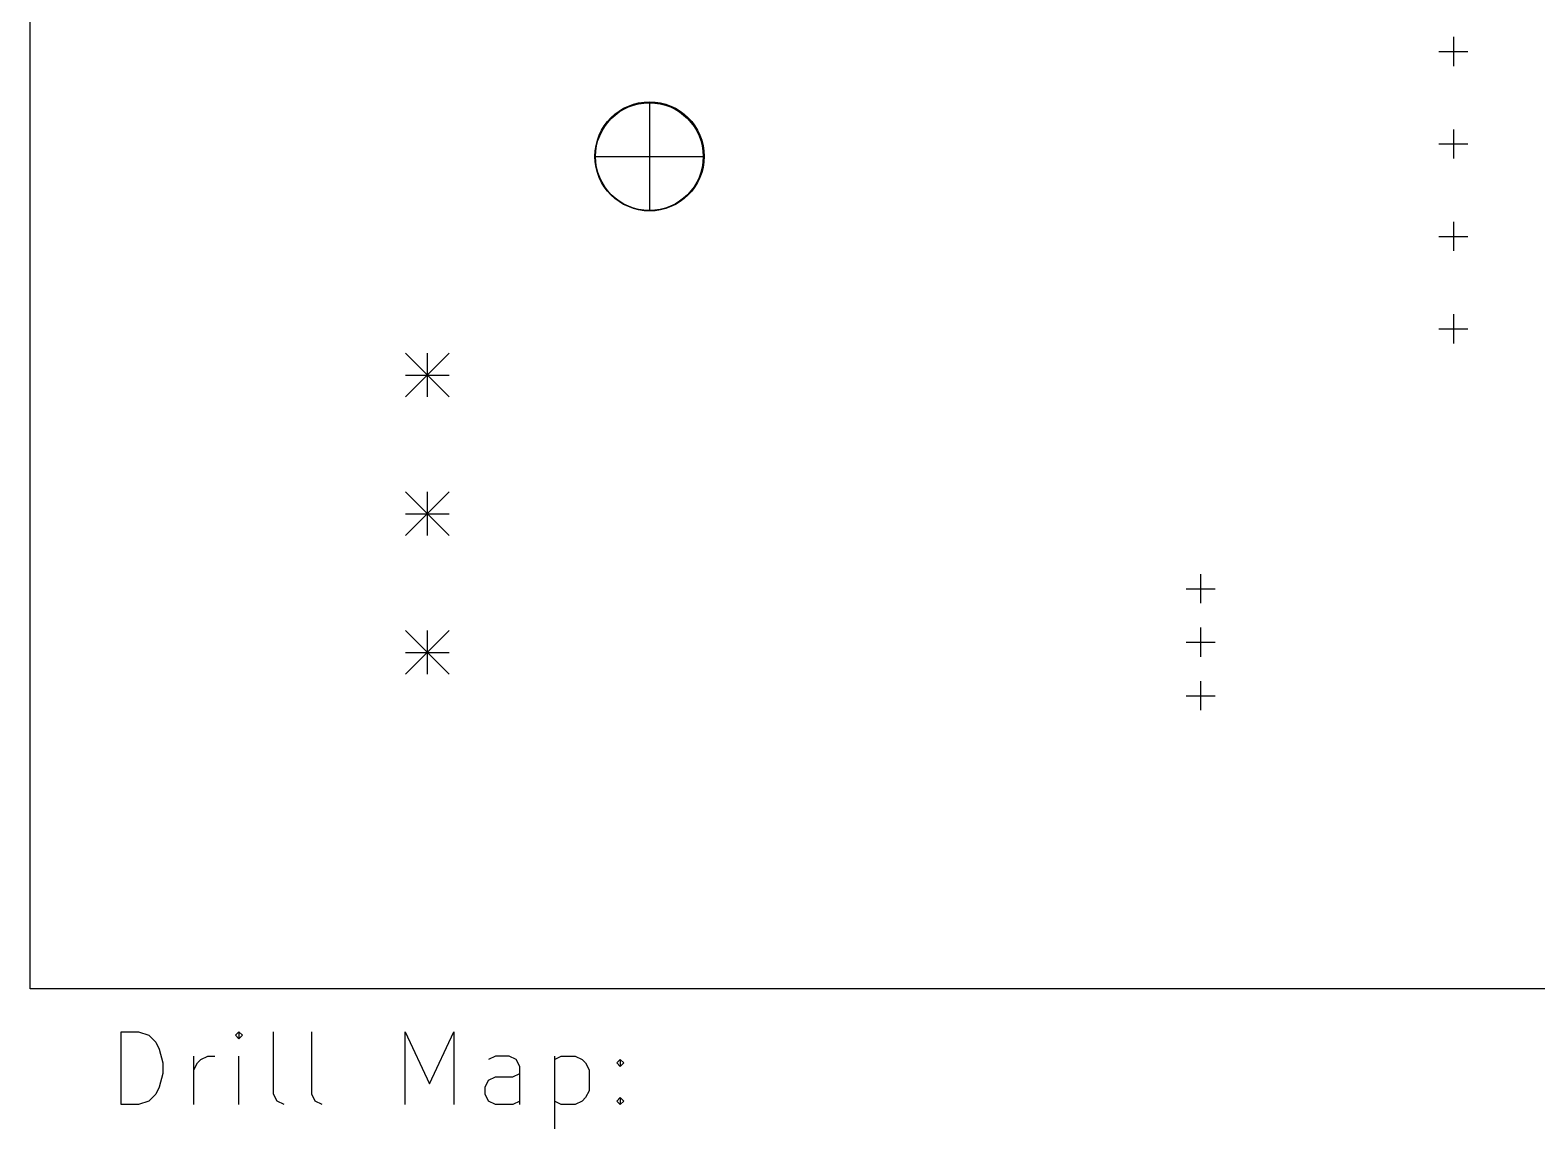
# Model space of a CAD drawing. Extents: x 31 to 207, y -154 to -37.
# Drawn here: x 33.49 to 74.9, y -126.12 to -95.94 of the extents above; entities that cross this region are included whole.
import ezdxf

# ---------------------------------------------------------------- set-up
doc = ezdxf.new("R2010")
doc.units = 0
doc.layers.add('BLACK', color=7, linetype='CONTINUOUS')

msp = doc.modelspace()

# ---------------------------------------------------------------- linework, layer by layer
at = {"layer": 'BLACK', "linetype": 'CONTINUOUS'}
for p, q in [((33.4909, -122.27), (33.4913, -36.7559)), ((72.6025, -96.12), (72.6025, -96.92)), ((72.2025, -96.52), (73.0025, -96.52)), ((50.5137, -97.9017), (50.5137, -100.902)), ((72.6025, -98.66), (72.6025, -99.46)), ((72.2025, -99.06), (73.0025, -99.06)), ((49.0137, -99.4017), (52.0137, -99.4017)), ((72.6025, -101.2), (72.6025, -102)), ((72.2025, -101.6), (73.0025, -101.6)), ((72.6025, -103.74), (72.6025, -104.54)), ((72.2025, -104.14), (73.0025, -104.14)), ((43.805, -104.81), (45.005, -106.01)), ((45.005, -104.81), (43.805, -106.01)), ((44.405, -104.81), (44.405, -106.01)), ((43.805, -105.41), (45.005, -105.41)), ((43.805, -108.62), (45.005, -109.82)), ((45.005, -108.62), (43.805, -109.82)), ((44.405, -108.62), (44.405, -109.82)), ((43.805, -109.22), (45.005, -109.22)), ((65.657, -110.878), (65.657, -111.678)), ((65.257, -111.278), (66.057, -111.278)), ((43.805, -112.43), (45.005, -113.63)), ((45.005, -112.43), (43.805, -113.63)), ((44.405, -112.43), (44.405, -113.63)), ((65.657, -112.348), (65.657, -113.148)), ((43.805, -113.03), (45.005, -113.03)), ((65.257, -112.748), (66.057, -112.748)), ((65.657, -113.818), (65.657, -114.618)), ((65.257, -114.218), (66.057, -114.218)), ((206.846, -122.27), (33.4909, -122.27)), ((35.9921, -125.45), (35.9921, -123.45)), ((35.9921, -123.45), (36.4682, -123.45)), ((36.4682, -123.45), (36.754, -123.545)), ((36.754, -123.545), (36.9444, -123.735)), ((36.9444, -123.735), (37.0397, -123.926)), ((39.2302, -123.45), (39.1349, -123.545)), ((39.1349, -123.545), (39.2302, -123.64)), ((39.3254, -123.545), (39.2302, -123.45)), ((39.2302, -123.45), (39.2302, -123.64)), ((39.2302, -123.64), (39.3254, -123.545)), ((40.1825, -125.164), (40.1825, -123.45)), ((41.2302, -125.164), (41.2302, -123.45)), ((43.8016, -125.45), (43.8016, -123.45)), ((43.8016, -123.45), (44.4682, -124.878)), ((44.4682, -124.878), (45.1349, -123.45)), ((45.1349, -123.45), (45.1349, -125.45)), ((37.0397, -123.926), (37.1349, -124.307)), ((37.9921, -125.45), (37.9921, -124.116)), ((38.0873, -124.307), (38.1825, -124.211)), ((38.1825, -124.211), (38.373, -124.116)), ((38.373, -124.116), (38.5635, -124.116)), ((39.2302, -125.45), (39.2302, -124.116)), ((46.2778, -124.116), (46.0873, -124.211)), ((46.6587, -124.116), (46.2778, -124.116)), ((46.8492, -124.211), (46.6587, -124.116)), ((46.9444, -124.402), (46.8492, -124.211)), ((47.8968, -124.116), (47.8968, -126.116)), ((47.8968, -124.211), (48.0873, -124.116)), ((48.0873, -124.116), (48.4682, -124.116)), ((48.4682, -124.116), (48.6587, -124.211)), ((48.6587, -124.211), (48.754, -124.307)), ((49.6111, -124.307), (49.7063, -124.211)), ((49.7063, -124.211), (49.8016, -124.307)), ((49.7063, -124.211), (49.7063, -124.402)), ((37.1349, -124.592), (37.0397, -124.973)), ((37.1349, -124.307), (37.1349, -124.592)), ((37.9921, -124.497), (38.0873, -124.307)), ((46.754, -124.688), (46.9444, -124.592)), ((46.9444, -125.45), (46.9444, -124.402)), ((48.754, -124.307), (48.8492, -124.497)), ((48.8492, -124.497), (48.8492, -125.069)), ((49.7063, -124.402), (49.6111, -124.307)), ((49.8016, -124.307), (49.7063, -124.402)), ((37.0397, -124.973), (36.9444, -125.164)), ((45.9921, -124.973), (46.0873, -124.783)), ((45.9921, -125.164), (45.9921, -124.973)), ((46.0873, -124.783), (46.2778, -124.688)), ((46.2778, -124.688), (46.754, -124.688)), ((36.4682, -125.45), (35.9921, -125.45)), ((36.754, -125.354), (36.4682, -125.45)), ((36.9444, -125.164), (36.754, -125.354)), ((40.2778, -125.354), (40.1825, -125.164)), ((40.4682, -125.45), (40.2778, -125.354)), ((41.3254, -125.354), (41.2302, -125.164)), ((41.5159, -125.45), (41.3254, -125.354)), ((46.0873, -125.354), (45.9921, -125.164)), ((46.2778, -125.45), (46.0873, -125.354)), ((46.754, -125.45), (46.2778, -125.45)), ((46.9444, -125.354), (46.754, -125.45)), ((48.0873, -125.45), (47.8968, -125.354)), ((48.4682, -125.45), (48.0873, -125.45)), ((48.6587, -125.354), (48.4682, -125.45)), ((48.754, -125.259), (48.6587, -125.354)), ((48.8492, -125.069), (48.754, -125.259)), ((49.6111, -125.354), (49.7063, -125.259)), ((49.7063, -125.45), (49.6111, -125.354)), ((49.7063, -125.259), (49.8016, -125.354)), ((49.7063, -125.259), (49.7063, -125.45)), ((49.8016, -125.354), (49.7063, -125.45))]:
    msp.add_line(p, q, dxfattribs=at)
at = {"layer": 'BLACK'}
for centre, radius in [((50.5137, -99.4017), 1.5), ((50.5089, -99.4098), 1.48)]:
    msp.add_circle(centre, radius, dxfattribs=at)

doc.saveas('drawing.dxf')
